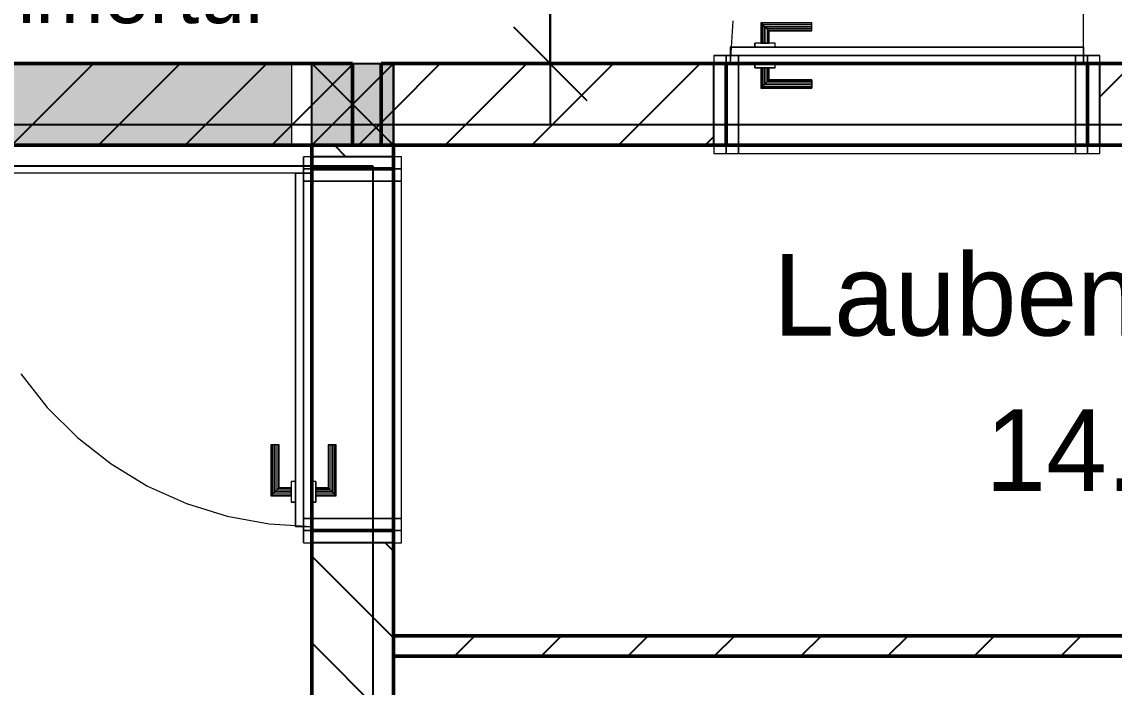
# Model space of a CAD drawing. Extents: x 0 to 756, y -25 to 420.
# Drawn here: x 202.4 to 255.9, y 233.1 to 265.6 of the extents above; entities that cross this region are included whole.
import ezdxf

# ---------------------------------------------------------------- set-up
doc = ezdxf.new("R2010")
doc.units = 0
doc.layers.get('0').update_dxf_attribs({"lineweight": 25})
doc.layers.get('DEFPOINTS').update_dxf_attribs({"lineweight": 25})
doc.layers.add('A_Geschossdecke', color=7, linetype='Continuous', lineweight=25, true_color=0x008080)
for name, color, linetype, lineweight in [('A_Innenwand', 7, 'Continuous', 25), ('A_Tuer', 7, 'Continuous', 25), ('Allgemein03', 7, 'Continuous', 25), ('Standard', 7, 'Continuous', 25), ('Text Allgemein', 7, 'Continuous', 13), ('Tür', 7, 'Continuous', 13), ('Tür 2D', 7, 'Continuous', 13), ('Wand Holz nicht tragend', 7, 'Continuous', 13), ('Wand Holz tragend', 7, 'Continuous', 13), ('X_Text', 7, 'Continuous', 25)]:
    doc.layers.add(name, color=color, linetype=linetype, lineweight=lineweight)
doc.styles.get("Standard").update_dxf_attribs({"font": 'arial.ttf'})

# ---------------------------------------------------------------- blocks, each defined once
blk = doc.blocks.new('Referenz-A01I5YBJIE')
at = {"layer": 'Allgemein03', "color": 0, "lineweight": 13}
for p, q in [((272.607, 235.578), (220.607, 235.578)), ((271.607, 234.578), (220.607, 234.578))]:
    blk.add_line(p, q, dxfattribs=at)
at = {"layer": 'DEFPOINTS', "color": 0, "linetype": 'Continuous', "lineweight": -2, "ltscale": 0.25}
for p, q in [((228.285, 263.578), (228.285, 263.578)), ((216.607, 259.578), (216.607, 259.578)), ((216.607, 259.578), (216.607, 259.578)), ((220.607, 259.578), (220.607, 259.578)), ((220.607, 259.578), (220.607, 259.578))]:
    blk.add_line(p, q, dxfattribs=at)
at = {"layer": 'Standard', "color": 0, "lineweight": -2}
for p, q in [((228.285, 263.578), (228.285, 271.799)), ((228.285, 269.578), (228.285, 260.578)), ((226.485, 265.378), (230.085, 261.778)), ((216.607, 263.578), (220.607, 263.578)), ((216.607, 259.578), (216.607, 263.578)), ((216.607, 263.578), (220.607, 259.578)), ((220.607, 263.578), (216.607, 259.578)), ((220.607, 263.578), (220.607, 259.578)), ((220.607, 259.578), (220.607, 263.578)), ((225.285, 263.578), (231.285, 263.578)), ((220.607, 259.578), (216.607, 259.578))]:
    blk.add_line(p, q, dxfattribs=at)
at = {"layer": 'Standard', "color": 0, "lineweight": 13}
for p, q in [((215.637, 263.578), (195.637, 263.578)), ((215.637, 259.578), (215.637, 263.578)), ((195.637, 259.578), (215.637, 259.578))]:
    blk.add_line(p, q, dxfattribs=at)
for points in [[(215.637, 259.578), (195.637, 259.578), (195.637, 263.578)], [(215.637, 259.578), (215.637, 263.578), (195.637, 263.578)], [(215.637, 263.578), (195.637, 263.578), (195.637, 263.578)], [(215.637, 259.578), (215.637, 259.578), (195.637, 259.578)]]:
    blk.add_solid(points, dxfattribs=at)
at = {"layer": 'Standard', "color": 0, "lineweight": -2}
for points in [[(216.607, 259.578), (220.607, 259.578), (216.607, 263.578)], [(220.607, 259.578), (220.607, 263.578), (216.607, 263.578)]]:
    blk.add_solid(points, dxfattribs=at)
at = {"layer": 'Tür', "color": 0, "linetype": 'Continuous', "ltscale": 0.13}
for p, q in [((238.634, 265.551), (238.607, 265.578)), ((238.607, 265.578), (238.607, 264.578)), ((241.107, 265.578), (238.607, 265.578)), ((238.607, 265.578), (238.634, 265.551)), ((238.707, 265.478), (238.634, 265.551)), ((238.634, 265.551), (238.634, 264.578)), ((241.107, 265.551), (238.634, 265.551)), ((238.634, 265.551), (238.634, 264.578)), ((238.634, 265.551), (238.707, 265.478)), ((241.107, 265.551), (238.634, 265.551)), ((238.807, 265.378), (238.707, 265.478)), ((238.707, 265.478), (238.707, 264.578)), ((241.107, 265.478), (238.707, 265.478)), ((238.707, 265.478), (238.707, 264.578)), ((238.707, 265.478), (238.807, 265.378)), ((241.107, 265.478), (238.707, 265.478)), ((238.807, 264.578), (238.807, 265.378)), ((238.907, 265.278), (238.807, 265.378)), ((238.807, 265.378), (241.107, 265.378)), ((238.807, 265.378), (238.807, 264.578)), ((238.807, 265.378), (238.907, 265.278)), ((241.107, 265.378), (238.807, 265.378)), ((241.107, 265.551), (241.107, 265.578)), ((241.107, 265.551), (241.107, 265.578)), ((241.107, 265.478), (241.107, 265.551)), ((241.107, 265.478), (241.107, 265.551)), ((241.107, 265.378), (241.107, 265.478)), ((241.107, 265.378), (241.107, 265.478)), ((241.107, 265.278), (241.107, 265.378)), ((241.107, 265.278), (241.107, 265.378)), ((238.98, 265.205), (238.907, 265.278)), ((238.907, 265.278), (238.907, 264.578)), ((241.107, 265.278), (238.907, 265.278)), ((238.907, 265.278), (238.907, 264.578)), ((238.907, 265.278), (238.98, 265.205)), ((241.107, 265.278), (238.907, 265.278)), ((239.007, 265.178), (238.98, 265.205)), ((238.98, 265.205), (238.98, 264.578)), ((241.107, 265.205), (238.98, 265.205)), ((238.98, 265.205), (238.98, 264.578)), ((238.98, 265.205), (239.007, 265.178)), ((241.107, 265.205), (238.98, 265.205)), ((239.007, 264.578), (239.007, 265.178)), ((239.007, 265.178), (241.107, 265.178)), ((241.107, 265.205), (241.107, 265.278)), ((241.107, 265.205), (241.107, 265.278)), ((241.107, 265.178), (241.107, 265.205)), ((241.107, 265.178), (241.107, 265.205)), ((254.407, 264.378), (237.107, 264.378)), ((237.107, 264.378), (237.107, 263.578)), ((237.107, 264.378), (237.107, 264.378)), ((237.107, 264.378), (237.107, 263.578)), ((237.107, 264.378), (254.407, 264.378)), ((239.307, 264.578), (238.307, 264.578)), ((238.307, 264.578), (238.307, 264.378)), ((238.307, 264.578), (238.307, 264.578)), ((239.307, 264.578), (238.307, 264.578)), ((238.307, 264.378), (238.307, 264.578)), ((238.307, 264.378), (239.307, 264.378)), ((238.307, 264.378), (238.307, 264.378)), ((238.307, 264.378), (239.307, 264.378)), ((238.607, 264.578), (238.634, 264.578)), ((238.634, 264.578), (238.607, 264.578)), ((238.634, 264.578), (238.707, 264.578)), ((238.707, 264.578), (238.634, 264.578)), ((238.707, 264.578), (238.807, 264.578)), ((238.807, 264.578), (238.707, 264.578)), ((238.807, 264.578), (238.907, 264.578)), ((238.907, 264.578), (238.807, 264.578)), ((238.907, 264.578), (238.98, 264.578)), ((238.98, 264.578), (238.907, 264.578)), ((238.98, 264.578), (239.007, 264.578)), ((239.007, 264.578), (238.98, 264.578)), ((239.307, 264.378), (239.307, 264.578)), ((239.307, 264.578), (239.307, 264.578)), ((239.307, 264.378), (239.307, 264.578)), ((239.307, 264.378), (239.307, 264.378)), ((254.407, 263.578), (254.407, 264.378)), ((254.407, 264.378), (254.407, 263.578)), ((254.407, 264.378), (254.407, 264.378)), ((236.907, 263.978), (236.307, 263.978)), ((236.307, 263.978), (236.307, 263.578)), ((236.307, 263.978), (236.307, 263.978)), ((236.307, 263.978), (236.307, 263.578)), ((236.307, 263.978), (236.907, 263.978)), ((237.507, 263.978), (236.907, 263.978)), ((236.907, 263.978), (236.907, 259.178)), ((236.907, 263.978), (236.907, 263.978)), ((236.907, 263.978), (236.907, 259.178)), ((236.907, 263.978), (237.507, 263.978)), ((236.907, 263.578), (236.907, 263.978)), ((236.907, 263.978), (236.907, 263.578)), ((236.907, 263.978), (236.907, 263.978)), ((254.607, 263.978), (236.907, 263.978)), ((236.907, 263.978), (236.907, 263.578)), ((236.907, 263.978), (236.907, 263.978)), ((236.907, 263.978), (236.907, 263.578)), ((236.907, 263.978), (254.607, 263.978)), ((237.507, 259.178), (237.507, 263.978)), ((237.507, 263.978), (237.507, 259.178)), ((237.507, 263.978), (237.507, 263.978)), ((254.007, 263.978), (237.507, 263.978)), ((237.507, 263.978), (237.507, 259.178)), ((237.507, 263.978), (237.507, 263.978)), ((237.507, 263.978), (237.507, 259.178)), ((237.507, 263.978), (254.007, 263.978)), ((254.607, 263.978), (254.007, 263.978)), ((254.007, 263.978), (254.007, 259.178)), ((254.007, 263.978), (254.007, 263.978)), ((254.007, 263.978), (254.007, 259.178)), ((254.007, 263.978), (254.607, 263.978)), ((254.007, 259.178), (254.007, 263.978)), ((254.007, 263.978), (254.007, 259.178)), ((254.007, 263.978), (254.007, 263.978)), ((254.607, 259.178), (254.607, 263.978)), ((254.607, 263.978), (254.607, 259.178)), ((254.607, 263.978), (254.607, 263.978)), ((254.607, 263.978), (254.607, 263.578)), ((255.207, 263.978), (254.607, 263.978)), ((254.607, 263.578), (254.607, 263.978)), ((254.607, 263.978), (255.207, 263.978)), ((254.607, 263.978), (254.607, 263.978)), ((254.607, 263.578), (254.607, 263.978)), ((254.607, 263.978), (254.607, 263.578)), ((254.607, 263.978), (254.607, 263.978)), ((255.207, 263.578), (255.207, 263.978)), ((255.207, 263.578), (255.207, 263.978)), ((255.207, 263.978), (255.207, 263.978)), ((236.307, 263.578), (236.907, 263.578)), ((236.307, 263.578), (236.307, 263.578)), ((236.307, 263.578), (236.907, 263.578)), ((237.107, 263.578), (236.907, 263.578)), ((236.907, 263.578), (236.907, 263.578)), ((236.907, 263.578), (254.607, 263.578)), ((236.907, 263.578), (236.907, 263.578)), ((236.907, 263.578), (254.607, 263.578)), ((237.107, 263.578), (254.407, 263.578)), ((237.107, 263.578), (237.107, 263.578)), ((237.107, 263.578), (254.407, 263.578)), ((239.307, 263.578), (238.307, 263.578)), ((238.307, 263.578), (238.307, 263.378)), ((239.307, 263.578), (238.307, 263.578)), ((238.307, 263.578), (238.307, 263.578)), ((238.307, 263.378), (238.307, 263.578)), ((238.307, 263.378), (239.307, 263.378)), ((239.307, 263.378), (238.307, 263.378)), ((238.307, 263.378), (238.307, 263.378)), ((238.634, 263.378), (238.607, 263.378)), ((238.607, 263.378), (238.607, 262.378)), ((238.634, 263.378), (238.607, 263.378)), ((238.707, 263.378), (238.634, 263.378)), ((238.634, 263.378), (238.634, 262.405)), ((238.707, 263.378), (238.634, 263.378)), ((238.634, 263.378), (238.634, 262.405)), ((238.807, 263.378), (238.707, 263.378)), ((238.707, 263.378), (238.707, 262.478)), ((238.807, 263.378), (238.707, 263.378)), ((238.707, 263.378), (238.707, 262.478)), ((238.807, 262.578), (238.807, 263.378)), ((238.907, 263.378), (238.807, 263.378)), ((238.907, 263.378), (238.807, 263.378)), ((238.807, 263.378), (238.807, 262.578)), ((238.907, 262.678), (238.907, 263.378)), ((238.98, 263.378), (238.907, 263.378)), ((238.98, 263.378), (238.907, 263.378)), ((238.907, 263.378), (238.907, 262.678)), ((239.007, 263.378), (238.98, 263.378)), ((238.98, 263.378), (238.98, 262.751)), ((239.007, 263.378), (238.98, 263.378)), ((238.98, 263.378), (238.98, 262.751)), ((239.007, 262.778), (239.007, 263.378)), ((239.307, 263.378), (239.307, 263.578)), ((239.307, 263.578), (239.307, 263.578)), ((239.307, 263.378), (239.307, 263.578)), ((239.307, 263.378), (239.307, 263.378)), ((254.607, 263.578), (254.407, 263.578)), ((254.407, 263.578), (254.407, 263.578)), ((254.607, 263.578), (255.207, 263.578)), ((254.607, 263.578), (255.207, 263.578)), ((254.607, 263.578), (254.607, 263.578)), ((254.607, 263.578), (254.607, 263.578)), ((255.207, 263.578), (255.207, 263.578)), ((238.807, 262.578), (238.907, 262.678)), ((238.907, 262.678), (238.807, 262.578)), ((238.907, 262.678), (238.98, 262.751)), ((238.98, 262.751), (238.907, 262.678)), ((238.907, 262.678), (241.107, 262.678)), ((238.907, 262.678), (241.107, 262.678)), ((238.98, 262.751), (239.007, 262.778)), ((239.007, 262.778), (238.98, 262.751)), ((238.98, 262.751), (241.107, 262.751)), ((238.98, 262.751), (241.107, 262.751)), ((241.107, 262.778), (239.007, 262.778)), ((241.107, 262.751), (241.107, 262.778)), ((241.107, 262.778), (241.107, 262.751)), ((241.107, 262.678), (241.107, 262.751)), ((241.107, 262.751), (241.107, 262.678)), ((241.107, 262.578), (241.107, 262.678)), ((241.107, 262.678), (241.107, 262.578)), ((238.607, 262.378), (238.634, 262.405)), ((238.634, 262.405), (238.607, 262.378)), ((238.607, 262.378), (241.107, 262.378)), ((238.634, 262.405), (238.707, 262.478)), ((238.707, 262.478), (238.634, 262.405)), ((238.634, 262.405), (241.107, 262.405)), ((238.634, 262.405), (241.107, 262.405)), ((238.707, 262.478), (238.807, 262.578)), ((238.807, 262.578), (238.707, 262.478)), ((238.707, 262.478), (241.107, 262.478)), ((238.707, 262.478), (241.107, 262.478)), ((241.107, 262.578), (238.807, 262.578)), ((238.807, 262.578), (241.107, 262.578)), ((241.107, 262.478), (241.107, 262.578)), ((241.107, 262.578), (241.107, 262.478)), ((241.107, 262.405), (241.107, 262.478)), ((241.107, 262.478), (241.107, 262.405)), ((241.107, 262.378), (241.107, 262.405)), ((241.107, 262.405), (241.107, 262.378)), ((236.907, 259.578), (236.307, 259.578)), ((236.307, 259.578), (236.307, 259.178)), ((236.307, 259.578), (236.307, 259.578)), ((236.307, 259.578), (236.307, 259.178)), ((236.307, 259.578), (236.907, 259.578)), ((236.907, 259.178), (236.907, 259.578)), ((236.907, 259.578), (236.907, 259.178)), ((236.907, 259.578), (236.907, 259.578)), ((254.607, 259.578), (236.907, 259.578)), ((236.907, 259.578), (236.907, 259.178)), ((236.907, 259.578), (236.907, 259.578)), ((236.907, 259.578), (236.907, 259.178)), ((236.907, 259.578), (254.607, 259.578)), ((254.607, 259.578), (254.607, 259.178)), ((255.207, 259.578), (254.607, 259.578)), ((254.607, 259.178), (254.607, 259.578)), ((254.607, 259.578), (255.207, 259.578)), ((254.607, 259.578), (254.607, 259.578)), ((254.607, 259.178), (254.607, 259.578)), ((254.607, 259.578), (254.607, 259.178)), ((254.607, 259.578), (254.607, 259.578)), ((255.207, 259.178), (255.207, 259.578)), ((255.207, 259.178), (255.207, 259.578)), ((255.207, 259.578), (255.207, 259.578)), ((216.607, 259.02), (216.207, 259.02)), ((216.207, 259.02), (216.207, 258.42)), ((216.607, 259.02), (216.207, 259.02)), ((216.207, 259.02), (216.207, 259.02)), ((216.207, 258.42), (216.207, 259.02)), ((216.607, 258.42), (216.607, 259.02)), ((216.607, 258.42), (216.607, 259.02)), ((216.607, 259.02), (216.607, 259.02)), ((221.007, 259.02), (220.607, 259.02)), ((220.607, 259.02), (220.607, 258.42)), ((221.007, 259.02), (220.607, 259.02)), ((220.607, 259.02), (220.607, 259.02)), ((220.607, 258.42), (220.607, 259.02)), ((221.007, 258.42), (221.007, 259.02)), ((221.007, 258.42), (221.007, 259.02)), ((221.007, 259.02), (221.007, 259.02)), ((236.307, 259.178), (236.907, 259.178)), ((236.307, 259.178), (236.307, 259.178)), ((236.307, 259.178), (236.907, 259.178)), ((236.907, 259.178), (237.507, 259.178)), ((236.907, 259.178), (236.907, 259.178)), ((236.907, 259.178), (237.507, 259.178)), ((236.907, 259.178), (236.907, 259.178)), ((236.907, 259.178), (254.607, 259.178)), ((236.907, 259.178), (236.907, 259.178)), ((236.907, 259.178), (254.607, 259.178)), ((237.507, 259.178), (237.507, 259.178)), ((237.507, 259.178), (254.007, 259.178)), ((237.507, 259.178), (237.507, 259.178)), ((237.507, 259.178), (254.007, 259.178)), ((254.007, 259.178), (254.607, 259.178)), ((254.007, 259.178), (254.007, 259.178)), ((254.007, 259.178), (254.607, 259.178)), ((254.007, 259.178), (254.007, 259.178)), ((254.607, 259.178), (254.607, 259.178)), ((254.607, 259.178), (255.207, 259.178)), ((254.607, 259.178), (255.207, 259.178)), ((254.607, 259.178), (254.607, 259.178)), ((254.607, 259.178), (254.607, 259.178)), ((255.207, 259.178), (255.207, 259.178)), ((221.007, 258.42), (216.207, 258.42)), ((216.207, 258.42), (216.207, 257.82)), ((216.207, 257.82), (216.207, 258.42)), ((216.207, 258.42), (221.007, 258.42)), ((216.207, 258.42), (216.207, 258.42)), ((216.207, 258.42), (216.607, 258.42)), ((216.607, 258.42), (216.207, 258.42)), ((216.207, 258.42), (216.207, 258.42)), ((216.607, 258.42), (216.207, 258.42)), ((216.207, 258.42), (216.207, 240.72)), ((216.207, 240.72), (216.207, 258.42)), ((216.207, 258.42), (216.607, 258.42)), ((216.207, 258.42), (216.207, 258.42)), ((216.607, 258.42), (216.607, 258.22)), ((216.607, 258.42), (216.607, 258.42)), ((216.607, 240.72), (216.607, 258.42)), ((216.607, 258.42), (216.607, 258.42)), ((216.607, 240.72), (216.607, 258.42)), ((220.607, 258.42), (221.007, 258.42)), ((221.007, 258.42), (220.607, 258.42)), ((220.607, 258.42), (220.607, 258.42)), ((221.007, 258.42), (220.607, 258.42)), ((220.607, 258.42), (220.607, 240.72)), ((220.607, 240.72), (220.607, 258.42)), ((220.607, 258.42), (221.007, 258.42)), ((220.607, 258.42), (220.607, 258.42)), ((221.007, 257.82), (221.007, 258.42)), ((221.007, 258.42), (221.007, 258.42)), ((221.007, 257.82), (221.007, 258.42)), ((221.007, 258.42), (221.007, 258.42)), ((221.007, 240.72), (221.007, 258.42)), ((221.007, 258.42), (221.007, 258.42)), ((221.007, 240.72), (221.007, 258.42)), ((216.607, 258.22), (215.807, 258.22)), ((215.807, 258.22), (215.807, 240.92)), ((215.807, 240.92), (215.807, 258.22)), ((215.807, 258.22), (216.607, 258.22)), ((215.807, 258.22), (215.807, 258.22)), ((216.607, 240.92), (216.607, 258.22)), ((216.607, 258.22), (216.607, 258.22)), ((216.607, 240.92), (216.607, 258.22)), ((216.207, 257.82), (221.007, 257.82)), ((216.207, 257.82), (216.207, 257.82)), ((216.207, 257.82), (221.007, 257.82)), ((221.007, 257.82), (216.207, 257.82)), ((216.207, 257.82), (216.207, 241.32)), ((216.207, 241.32), (216.207, 257.82)), ((216.207, 257.82), (221.007, 257.82)), ((216.207, 257.82), (216.207, 257.82)), ((221.007, 257.82), (221.007, 257.82)), ((221.007, 241.32), (221.007, 257.82)), ((221.007, 257.82), (221.007, 257.82)), ((221.007, 241.32), (221.007, 257.82)), ((214.634, 244.92), (214.607, 244.92)), ((214.607, 244.92), (214.607, 242.42)), ((214.634, 244.92), (214.607, 244.92)), ((214.707, 244.92), (214.634, 244.92)), ((214.634, 244.92), (214.634, 242.447)), ((214.707, 244.92), (214.634, 244.92)), ((214.634, 244.92), (214.634, 242.447)), ((214.807, 244.92), (214.707, 244.92)), ((214.707, 244.92), (214.707, 242.52)), ((214.807, 244.92), (214.707, 244.92)), ((214.707, 244.92), (214.707, 242.52)), ((214.807, 242.62), (214.807, 244.92)), ((214.907, 244.92), (214.807, 244.92)), ((214.907, 244.92), (214.807, 244.92)), ((214.807, 244.92), (214.807, 242.62)), ((214.98, 244.92), (214.907, 244.92)), ((214.907, 244.92), (214.907, 242.72)), ((214.98, 244.92), (214.907, 244.92)), ((214.907, 244.92), (214.907, 242.72)), ((215.007, 244.92), (214.98, 244.92)), ((214.98, 244.92), (214.98, 242.793)), ((215.007, 244.92), (214.98, 244.92)), ((214.98, 244.92), (214.98, 242.793)), ((215.007, 242.82), (215.007, 244.92)), ((217.434, 244.92), (217.407, 244.92)), ((217.407, 244.92), (217.407, 242.82)), ((217.407, 244.92), (217.434, 244.92)), ((217.434, 242.793), (217.434, 244.92)), ((217.507, 244.92), (217.434, 244.92)), ((217.434, 242.793), (217.434, 244.92)), ((217.434, 244.92), (217.507, 244.92)), ((217.507, 242.72), (217.507, 244.92)), ((217.607, 244.92), (217.507, 244.92)), ((217.507, 242.72), (217.507, 244.92)), ((217.507, 244.92), (217.607, 244.92)), ((217.707, 244.92), (217.607, 244.92)), ((217.607, 244.92), (217.607, 242.62)), ((217.607, 242.62), (217.607, 244.92)), ((217.607, 244.92), (217.707, 244.92)), ((217.707, 242.52), (217.707, 244.92)), ((217.78, 244.92), (217.707, 244.92)), ((217.707, 242.52), (217.707, 244.92)), ((217.707, 244.92), (217.78, 244.92)), ((217.78, 242.447), (217.78, 244.92)), ((217.807, 244.92), (217.78, 244.92)), ((217.78, 242.447), (217.78, 244.92)), ((217.78, 244.92), (217.807, 244.92)), ((217.807, 242.42), (217.807, 244.92)), ((215.807, 243.12), (215.607, 243.12)), ((215.607, 243.12), (215.607, 242.12)), ((215.607, 243.12), (215.607, 243.12)), ((215.607, 243.12), (215.607, 242.12)), ((215.807, 243.12), (215.607, 243.12)), ((215.807, 242.12), (215.807, 243.12)), ((215.807, 243.12), (215.807, 243.12)), ((215.807, 242.12), (215.807, 243.12)), ((216.607, 243.12), (216.607, 242.12)), ((216.807, 243.12), (216.607, 243.12)), ((216.607, 243.12), (216.607, 242.12)), ((216.607, 243.12), (216.607, 243.12)), ((216.807, 243.12), (216.607, 243.12)), ((216.807, 242.12), (216.807, 243.12)), ((216.807, 243.12), (216.807, 243.12)), ((216.807, 243.12), (216.807, 242.12)), ((214.634, 242.447), (214.607, 242.42)), ((214.607, 242.42), (214.634, 242.447)), ((214.607, 242.42), (215.607, 242.42)), ((214.707, 242.52), (214.634, 242.447)), ((214.634, 242.447), (214.707, 242.52)), ((214.634, 242.447), (215.607, 242.447)), ((214.634, 242.447), (215.607, 242.447)), ((214.807, 242.62), (214.707, 242.52)), ((214.707, 242.52), (214.807, 242.62)), ((214.707, 242.52), (215.607, 242.52)), ((214.707, 242.52), (215.607, 242.52)), ((214.907, 242.72), (214.807, 242.62)), ((214.807, 242.62), (214.907, 242.72)), ((215.607, 242.62), (214.807, 242.62)), ((214.807, 242.62), (215.607, 242.62)), ((214.98, 242.793), (214.907, 242.72)), ((214.907, 242.72), (214.98, 242.793)), ((214.907, 242.72), (215.607, 242.72)), ((214.907, 242.72), (215.607, 242.72)), ((215.007, 242.82), (214.98, 242.793)), ((214.98, 242.793), (215.007, 242.82)), ((214.98, 242.793), (215.607, 242.793)), ((214.98, 242.793), (215.607, 242.793)), ((215.607, 242.82), (215.007, 242.82)), ((215.607, 242.793), (215.607, 242.82)), ((215.607, 242.82), (215.607, 242.793)), ((215.607, 242.72), (215.607, 242.793)), ((215.607, 242.793), (215.607, 242.72)), ((215.607, 242.62), (215.607, 242.72)), ((215.607, 242.72), (215.607, 242.62)), ((215.607, 242.52), (215.607, 242.62)), ((215.607, 242.62), (215.607, 242.52)), ((215.607, 242.447), (215.607, 242.52)), ((215.607, 242.52), (215.607, 242.447)), ((215.607, 242.42), (215.607, 242.447)), ((215.607, 242.447), (215.607, 242.42)), ((216.807, 242.82), (216.807, 242.793)), ((217.407, 242.82), (216.807, 242.82)), ((216.807, 242.82), (216.807, 242.793)), ((216.807, 242.793), (217.434, 242.793)), ((216.807, 242.793), (216.807, 242.72)), ((216.807, 242.793), (216.807, 242.72)), ((216.807, 242.793), (217.434, 242.793)), ((216.807, 242.72), (216.807, 242.62)), ((217.507, 242.72), (216.807, 242.72)), ((216.807, 242.72), (216.807, 242.62)), ((216.807, 242.72), (217.507, 242.72)), ((216.807, 242.62), (216.807, 242.52)), ((217.607, 242.62), (216.807, 242.62)), ((216.807, 242.62), (216.807, 242.52)), ((216.807, 242.62), (217.607, 242.62)), ((216.807, 242.52), (217.707, 242.52)), ((216.807, 242.52), (216.807, 242.447)), ((216.807, 242.52), (216.807, 242.447)), ((216.807, 242.52), (217.707, 242.52)), ((216.807, 242.447), (217.78, 242.447)), ((216.807, 242.447), (216.807, 242.42)), ((216.807, 242.447), (216.807, 242.42)), ((216.807, 242.447), (217.78, 242.447)), ((216.807, 242.42), (217.807, 242.42)), ((217.434, 242.793), (217.407, 242.82)), ((217.407, 242.82), (217.434, 242.793)), ((217.507, 242.72), (217.434, 242.793)), ((217.434, 242.793), (217.507, 242.72)), ((217.607, 242.62), (217.507, 242.72)), ((217.507, 242.72), (217.607, 242.62)), ((217.707, 242.52), (217.607, 242.62)), ((217.607, 242.62), (217.707, 242.52)), ((217.78, 242.447), (217.707, 242.52)), ((217.707, 242.52), (217.78, 242.447)), ((217.807, 242.42), (217.78, 242.447)), ((217.78, 242.447), (217.807, 242.42)), ((215.607, 242.12), (215.807, 242.12)), ((215.607, 242.12), (215.607, 242.12)), ((215.807, 242.12), (215.607, 242.12)), ((215.807, 242.12), (215.807, 242.12)), ((216.607, 242.12), (216.807, 242.12)), ((216.607, 242.12), (216.607, 242.12)), ((216.807, 242.12), (216.607, 242.12)), ((216.807, 242.12), (216.807, 242.12)), ((221.007, 241.32), (216.207, 241.32)), ((216.207, 241.32), (216.207, 240.72)), ((216.207, 240.72), (216.207, 241.32)), ((216.207, 241.32), (221.007, 241.32)), ((216.207, 241.32), (216.207, 241.32)), ((216.207, 241.32), (221.007, 241.32)), ((216.207, 241.32), (216.207, 241.32)), ((216.207, 241.32), (221.007, 241.32)), ((221.007, 240.72), (221.007, 241.32)), ((221.007, 241.32), (221.007, 241.32)), ((221.007, 240.72), (221.007, 241.32)), ((221.007, 241.32), (221.007, 241.32)), ((215.807, 240.92), (216.607, 240.92)), ((215.807, 240.92), (215.807, 240.92)), ((215.807, 240.92), (216.607, 240.92)), ((216.607, 240.92), (216.607, 240.72)), ((216.607, 240.92), (216.607, 240.92)), ((216.207, 240.72), (221.007, 240.72)), ((216.207, 240.72), (216.207, 240.72)), ((216.207, 240.72), (221.007, 240.72)), ((216.607, 240.72), (216.207, 240.72)), ((216.207, 240.72), (216.207, 240.12)), ((216.207, 240.12), (216.207, 240.72)), ((216.207, 240.72), (216.607, 240.72)), ((216.207, 240.72), (216.207, 240.72)), ((216.207, 240.72), (216.607, 240.72)), ((216.207, 240.72), (216.207, 240.72)), ((216.207, 240.72), (216.607, 240.72)), ((216.607, 240.12), (216.607, 240.72)), ((216.607, 240.72), (216.607, 240.72)), ((216.607, 240.12), (216.607, 240.72)), ((216.607, 240.72), (216.607, 240.72)), ((221.007, 240.72), (220.607, 240.72)), ((220.607, 240.72), (220.607, 240.12)), ((220.607, 240.12), (220.607, 240.72)), ((220.607, 240.72), (221.007, 240.72)), ((220.607, 240.72), (220.607, 240.72)), ((220.607, 240.72), (221.007, 240.72)), ((220.607, 240.72), (220.607, 240.72)), ((220.607, 240.72), (221.007, 240.72)), ((221.007, 240.72), (221.007, 240.72)), ((221.007, 240.12), (221.007, 240.72)), ((221.007, 240.72), (221.007, 240.72)), ((221.007, 240.12), (221.007, 240.72)), ((221.007, 240.72), (221.007, 240.72)), ((216.207, 240.12), (216.607, 240.12)), ((216.207, 240.12), (216.207, 240.12)), ((216.207, 240.12), (216.607, 240.12)), ((216.607, 240.12), (216.607, 240.12)), ((220.607, 240.12), (221.007, 240.12)), ((220.607, 240.12), (220.607, 240.12)), ((220.607, 240.12), (221.007, 240.12)), ((221.007, 240.12), (221.007, 240.12))]:
    blk.add_line(p, q, dxfattribs=at)
at = {"layer": 'Tür 2D', "color": 0, "linetype": 'Continuous', "ltscale": 0.13}
for p, q in [((254.407, 263.578), (254.407, 280.878)), ((237.233, 265.663), (237.107, 263.578)), ((216.607, 258.22), (199.307, 258.22)), ((202.37, 248.392), (203.658, 246.748)), ((203.658, 246.748), (205.135, 245.271)), ((205.135, 245.271), (206.78, 243.982)), ((206.78, 243.982), (208.567, 242.902)), ((208.567, 242.902), (210.473, 242.044)), ((210.473, 242.044), (212.467, 241.423)), ((212.467, 241.423), (214.522, 241.046)), ((214.522, 241.046), (216.607, 240.92))]:
    blk.add_line(p, q, dxfattribs=at)
at = {"layer": 'Wand Holz nicht tragend', "color": 0, "lineweight": 50}
for p, q in [((218.607, 263.578), (125.607, 263.578)), ((125.607, 263.578), (218.607, 263.578)), ((218.607, 259.578), (218.607, 263.578)), ((218.607, 263.578), (218.607, 259.578)), ((218.607, 263.578), (218.607, 263.578)), ((296.607, 263.578), (220.007, 263.578)), ((220.007, 263.578), (220.007, 259.578)), ((220.007, 263.578), (220.007, 263.578)), ((236.907, 263.578), (220.007, 263.578)), ((220.007, 263.578), (220.007, 259.578)), ((236.907, 259.578), (236.907, 263.578)), ((236.907, 263.578), (236.907, 263.578)), ((236.907, 263.578), (236.907, 259.578)), ((254.607, 263.578), (236.907, 263.578)), ((262.607, 263.578), (254.607, 263.578)), ((254.607, 263.578), (254.607, 263.578)), ((254.607, 259.578), (254.607, 263.578)), ((254.607, 263.578), (254.607, 259.578)), ((125.607, 259.578), (218.607, 259.578)), ((218.607, 259.578), (125.607, 259.578)), ((220.607, 259.578), (216.607, 259.578)), ((216.607, 259.578), (216.607, 146.178)), ((216.607, 259.578), (216.607, 259.578)), ((220.607, 259.578), (216.607, 259.578)), ((216.607, 259.578), (216.607, 258.42)), ((218.607, 259.578), (218.607, 259.578)), ((220.007, 259.578), (296.607, 259.578)), ((220.007, 259.578), (220.007, 259.578)), ((220.007, 259.578), (236.907, 259.578)), ((220.607, 146.178), (220.607, 259.578)), ((220.607, 258.42), (220.607, 259.578)), ((220.607, 259.578), (220.607, 259.578)), ((236.907, 259.578), (236.907, 259.578)), ((236.907, 259.578), (254.607, 259.578)), ((254.607, 259.578), (262.607, 259.578)), ((254.607, 259.578), (254.607, 259.578)), ((216.607, 258.42), (220.607, 258.42)), ((216.607, 258.42), (216.607, 258.42)), ((220.607, 258.42), (216.607, 258.42)), ((216.607, 258.42), (216.607, 240.72)), ((220.607, 258.42), (220.607, 258.42)), ((220.607, 240.72), (220.607, 258.42)), ((216.607, 240.72), (220.607, 240.72)), ((216.607, 146.178), (216.607, 240.72)), ((216.607, 240.72), (216.607, 240.72)), ((220.607, 240.72), (216.607, 240.72)), ((220.607, 240.72), (220.607, 146.178)), ((220.607, 240.72), (220.607, 240.72)), ((220.607, 235.578), (220.607, 234.578)), ((271.607, 235.578), (220.607, 235.578)), ((220.607, 235.578), (271.607, 235.578)), ((220.607, 234.578), (220.607, 235.578)), ((220.607, 235.578), (220.607, 235.578)), ((220.607, 234.578), (271.607, 234.578)), ((271.607, 234.578), (220.607, 234.578)), ((220.607, 234.578), (220.607, 234.578))]:
    blk.add_line(p, q, dxfattribs=at)
at = {"layer": 'Text Allgemein', "color": 0, "insert": (196.396, 268.557), "char_height": 3, "attachment_point": 1}
blk.add_mtext('{\\fPosterama Text Light;Zimmertür}', dxfattribs=at)
at = {"layer": 'Wand Holz tragend', "color": 0, "char_height": 4, "attachment_point": 1}
for s, insert in [('{\\fPosterama Text Light;Laubengang}', (239.222, 254.267)), ('{\\fPosterama Text Light;14.62}', (249.599, 246.663))]:
    blk.add_mtext(s, dxfattribs=dict(at, insert=insert))
blk = doc.blocks.new('Wand-A01I5YCRIE', base_point=(125.607, 259.578))
at = {"color": 0, "linetype": 'ByBlock', "lineweight": -2, "ltscale": 0.25}
for p, q in [((125.607, 263.578), (220.607, 263.578)), ((125.607, 259.578), (216.607, 259.578))]:
    blk.add_line(p, q, dxfattribs=at)
at = {"color": 0, "lineweight": -2}
for p, q in [((201.929, 259.578), (205.929, 263.578)), ((206.172, 259.578), (210.172, 263.578)), ((210.415, 259.578), (214.415, 263.578)), ((214.657, 259.578), (218.657, 263.578)), ((218.9, 259.578), (220.607, 261.285))]:
    blk.add_line(p, q, dxfattribs=at)
blk = doc.blocks.new('Wand-A01I5YDBIE', base_point=(216.607, 117.078))
at = {"color": 0, "linetype": 'ByBlock', "lineweight": -2, "ltscale": 0.25}
for p, q in [((216.607, 259.02), (216.607, 259.578)), ((220.607, 259.02), (220.607, 259.578)), ((216.607, 146.178), (216.607, 240.12)), ((220.607, 235.578), (220.607, 240.12)), ((220.607, 140.263), (220.607, 234.578))]:
    blk.add_line(p, q, dxfattribs=at)
at = {"color": 0, "lineweight": -2}
for p, q in [((218.276, 259.02), (217.719, 259.578)), ((220.607, 239.719), (220.206, 240.12)), ((220.607, 235.476), (216.607, 239.476)), ((220.607, 231.233), (216.607, 235.233))]:
    blk.add_line(p, q, dxfattribs=at)
blk = doc.blocks.new('Tür-A01I5YDDIE', base_point=(216.607, 240.12))
at = {"color": 0, "linetype": 'ByBlock', "lineweight": -2, "ltscale": 0.25}
for p, q in [((220.607, 259.02), (216.607, 259.02)), ((220.607, 240.12), (216.607, 240.12))]:
    blk.add_line(p, q, dxfattribs=at)
blk = doc.blocks.new('Wand-A01I5YDHIE', base_point=(220.607, 259.578))
at = {"color": 0, "lineweight": -2}
for p, q in [((220.607, 261.285), (222.9, 263.578)), ((223.143, 259.578), (227.143, 263.578)), ((227.385, 259.578), (231.385, 263.578)), ((231.628, 259.578), (235.628, 263.578)), ((255.207, 261.944), (256.841, 263.578)), ((235.87, 259.578), (236.307, 260.015))]:
    blk.add_line(p, q, dxfattribs=at)
at = {"color": 0, "linetype": 'ByBlock', "lineweight": -2, "ltscale": 0.25}
for p, q in [((220.607, 263.578), (236.307, 263.578)), ((255.207, 263.578), (256.607, 263.578)), ((220.607, 259.578), (236.307, 259.578)), ((255.207, 259.578), (262.007, 259.578))]:
    blk.add_line(p, q, dxfattribs=at)
blk = doc.blocks.new('Tür-A01I5YDJIE', base_point=(236.307, 259.578))
at = {"color": 0, "linetype": 'ByBlock', "lineweight": -2, "ltscale": 0.25}
for p, q in [((236.307, 259.578), (236.307, 263.578)), ((255.207, 259.578), (255.207, 263.578))]:
    blk.add_line(p, q, dxfattribs=at)
blk = doc.blocks.new('Bauteilbeschriftung-A01I5YJ1IE', base_point=(179.447, 263.345))
at = {"color": 0, "lineweight": -2}
for p, q in [((184.044, 278.846), (214.027, 278.846)), ((184.044, 275.646), (184.044, 278.846)), ((214.027, 278.846), (214.027, 275.646)), ((214.027, 275.646), (184.044, 275.646))]:
    blk.add_line(p, q, dxfattribs=at)
at = {"color": 0, "linetype": 'ByBlock', "lineweight": -2, "ltscale": 0.25}
blk.add_line((184.044, 275.646), (179.447, 263.345), dxfattribs=at)
at = {"color": 7, "linetype": 'ByBlock', "lineweight": -2, "ltscale": 0.25, "true_color": 0xffffff}
for points in [[(184.044, 275.646), (214.027, 275.646), (184.044, 278.846)], [(214.027, 275.646), (184.044, 278.846), (214.027, 278.846)]]:
    blk.add_solid(points, dxfattribs=at)
at = {"color": 0, "linetype": 'ByBlock', "lineweight": -2, "ltscale": 0.25}
for points in [[(180.522, 265.079), (179.727, 265.079), (179.773, 265.359)], [(179.447, 263.345), (180.522, 265.079), (179.727, 265.079)]]:
    blk.add_solid(points, dxfattribs=at)
at = {"color": 0, "linetype": 'ByBlock', "lineweight": -2, "ltscale": 0.25, "insert": (184.777, 278.346), "char_height": 2.2, "attachment_point": 1}
blk.add_mtext('{\\fArial;Fallleitung Abwasser}', dxfattribs=at)
blk = doc.blocks.new('Wand-A01I5YKDIE', base_point=(220.607, 234.578))
at = {"color": 0, "linetype": 'ByBlock', "lineweight": -2, "ltscale": 0.25}
for p, q in [((272.607, 235.578), (220.607, 235.578)), ((271.607, 234.578), (220.607, 234.578))]:
    blk.add_line(p, q, dxfattribs=at)
at = {"color": 0, "lineweight": -2}
for p, q in [((224.598, 235.578), (223.598, 234.578)), ((228.841, 235.578), (227.841, 234.578)), ((233.084, 235.578), (232.084, 234.578)), ((237.326, 235.578), (236.326, 234.578)), ((241.569, 235.578), (240.569, 234.578)), ((245.812, 235.578), (244.812, 234.578)), ((250.054, 235.578), (249.054, 234.578)), ((254.297, 235.578), (253.297, 234.578)), ((258.54, 235.578), (257.54, 234.578)), ((262.782, 235.578), (261.782, 234.578)), ((267.025, 235.578), (266.025, 234.578)), ((271.267, 235.578), (270.267, 234.578))]:
    blk.add_line(p, q, dxfattribs=at)
blk = doc.blocks.new('Geschossdecke-A01I5YL3IE', base_point=(119.607, 260.578))
at = {"color": 0, "linetype": 'ByBlock', "lineweight": -2, "ltscale": 0.25}
blk.add_line((397.607, 260.578), (119.607, 260.578), dxfattribs=at)
blk = doc.blocks.new('Geschossdecke-A01I5YL5IE', base_point=(119.607, 24.521))
at = {"color": 0, "linetype": 'ByBlock', "lineweight": -2, "ltscale": 0.25}
for p, q in [((119.607, 258.578), (219.607, 258.578)), ((219.607, 258.578), (219.607, 120.078))]:
    blk.add_line(p, q, dxfattribs=at)

msp = doc.modelspace()

# ---------------------------------------------------------------- block references
at = {"color": 8, "lineweight": 25, "ltscale": 0.25, "true_color": 0x808080}
msp.add_blockref('Referenz-A01I5YBJIE', (0, 0), dxfattribs=at)
at = {"layer": 'A_Geschossdecke', "ltscale": 0.25}
for name, p in [('Geschossdecke-A01I5YL3IE', (119.607, 260.578)), ('Geschossdecke-A01I5YL5IE', (119.607, 24.521))]:
    msp.add_blockref(name, p, dxfattribs=at)
at = {"layer": 'A_Innenwand', "ltscale": 0.25}
for name, p in [('Wand-A01I5YCRIE', (125.607, 259.578)), ('Wand-A01I5YDHIE', (220.607, 259.578)), ('Wand-A01I5YDBIE', (216.607, 117.078)), ('Wand-A01I5YKDIE', (220.607, 234.578))]:
    msp.add_blockref(name, p, dxfattribs=at)
at = {"layer": 'A_Tuer', "ltscale": 0.25}
for name, p in [('Tür-A01I5YDJIE', (236.307, 259.578)), ('Tür-A01I5YDDIE', (216.607, 240.12))]:
    msp.add_blockref(name, p, dxfattribs=at)
at = {"layer": 'X_Text', "color": 7, "ltscale": 0.25}
msp.add_blockref('Bauteilbeschriftung-A01I5YJ1IE', (179.447, 263.345), dxfattribs=at)

doc.saveas('drawing.dxf')
